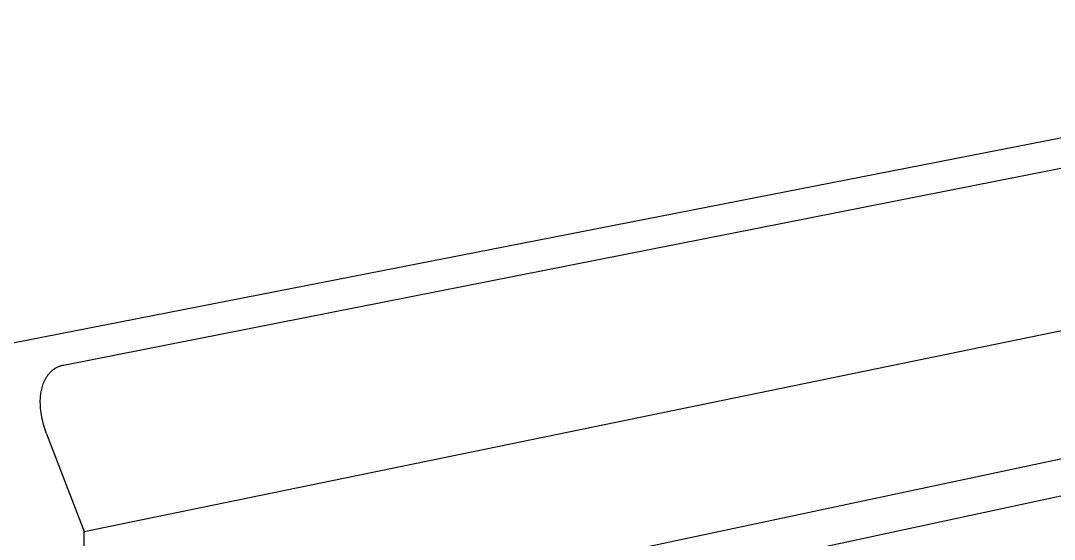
# Model space of a CAD drawing. Header units: millimetres. Extents: x -573 to 3430, y 0 to 3769.
# Drawn here: x 1582.55 to 1614.47, y 323.3 to 339.31 of the extents above; entities that cross this region are included whole.
import ezdxf

# ---------------------------------------------------------------- set-up
doc = ezdxf.new("R2010")
doc.units = ezdxf.units.MM
doc.layers.add('01 Basic thick', color=7, linetype='Continuous', lineweight=35)

msp = doc.modelspace()

# ---------------------------------------------------------------- linework, layer by layer
at = {"layer": '01 Basic thick', "lineweight": -3}
for p, q in [((1652.208, 343.025), (1581.363, 329.172)), ((1583.871, 328.681), (1654.683, 342.639)), ((1584.514, 323.545), (1657.435, 338.535)), ((1644.737, 332.162), (1599.929, 322.651)), ((1601.008, 321.719), (1641.427, 330.376)), ((1583.479, 328.472), (1583.496, 328.487)), ((1583.496, 328.487), (1583.512, 328.503)), ((1583.512, 328.503), (1583.53, 328.517)), ((1583.53, 328.517), (1583.547, 328.531)), ((1583.547, 328.531), (1583.565, 328.545)), ((1583.565, 328.545), (1583.583, 328.558)), ((1583.583, 328.558), (1583.602, 328.571)), ((1583.602, 328.571), (1583.62, 328.583)), ((1583.62, 328.583), (1583.64, 328.594)), ((1583.64, 328.594), (1583.659, 328.605)), ((1583.659, 328.605), (1583.679, 328.615)), ((1583.679, 328.615), (1583.699, 328.625)), ((1583.699, 328.625), (1583.72, 328.634)), ((1583.72, 328.634), (1583.74, 328.643)), ((1583.74, 328.643), (1583.761, 328.651)), ((1583.761, 328.651), (1583.783, 328.658)), ((1583.783, 328.658), (1583.804, 328.665)), ((1583.804, 328.665), (1583.826, 328.671)), ((1583.826, 328.671), (1583.849, 328.676)), ((1583.849, 328.676), (1583.871, 328.681)), ((1583.264, 328.139), (1583.279, 328.176)), ((1583.279, 328.176), (1583.288, 328.195)), ((1583.288, 328.195), (1583.296, 328.213)), ((1583.296, 328.213), (1583.305, 328.23)), ((1583.305, 328.23), (1583.314, 328.248)), ((1583.314, 328.248), (1583.325, 328.269)), ((1583.325, 328.269), (1583.337, 328.289)), ((1583.337, 328.289), (1583.35, 328.31)), ((1583.35, 328.31), (1583.362, 328.329)), ((1583.362, 328.329), (1583.376, 328.349)), ((1583.376, 328.349), (1583.389, 328.368)), ((1583.389, 328.368), (1583.403, 328.386)), ((1583.403, 328.386), (1583.418, 328.404)), ((1583.418, 328.404), (1583.433, 328.422)), ((1583.433, 328.422), (1583.448, 328.439)), ((1583.448, 328.439), (1583.463, 328.456)), ((1583.463, 328.456), (1583.479, 328.472)), ((1583.178, 327.815), (1583.185, 327.858)), ((1583.185, 327.858), (1583.193, 327.9)), ((1583.193, 327.9), (1583.202, 327.942)), ((1583.202, 327.942), (1583.213, 327.983)), ((1583.213, 327.983), (1583.224, 328.023)), ((1583.224, 328.023), (1583.236, 328.063)), ((1583.236, 328.063), (1583.249, 328.102)), ((1583.249, 328.102), (1583.264, 328.139)), ((1583.159, 327.594), (1583.161, 327.639)), ((1583.159, 327.532), (1583.159, 327.594)), ((1583.16, 327.469), (1583.159, 327.532)), ((1583.161, 327.639), (1583.164, 327.684)), ((1583.164, 327.684), (1583.168, 327.728)), ((1583.168, 327.728), (1583.173, 327.772)), ((1583.173, 327.772), (1583.178, 327.815)), ((1583.163, 327.406), (1583.16, 327.469)), ((1583.167, 327.341), (1583.163, 327.406)), ((1583.174, 327.277), (1583.167, 327.341)), ((1583.182, 327.212), (1583.174, 327.277)), ((1583.192, 327.147), (1583.182, 327.212)), ((1583.203, 327.081), (1583.192, 327.147)), ((1583.217, 327.016), (1583.203, 327.081)), ((1583.232, 326.95), (1583.217, 327.016)), ((1583.248, 326.884), (1583.232, 326.95)), ((1583.266, 326.818), (1583.248, 326.884)), ((1583.286, 326.752), (1583.266, 326.818)), ((1583.307, 326.686), (1583.286, 326.752)), ((1583.33, 326.621), (1583.307, 326.686)), ((1583.354, 326.556), (1583.33, 326.621)), ((1583.354, 326.556), (1584.514, 323.545)), ((1584.381, 269.102), (1584.514, 323.545))]:
    msp.add_line(p, q, dxfattribs=at)

doc.saveas('drawing.dxf')
